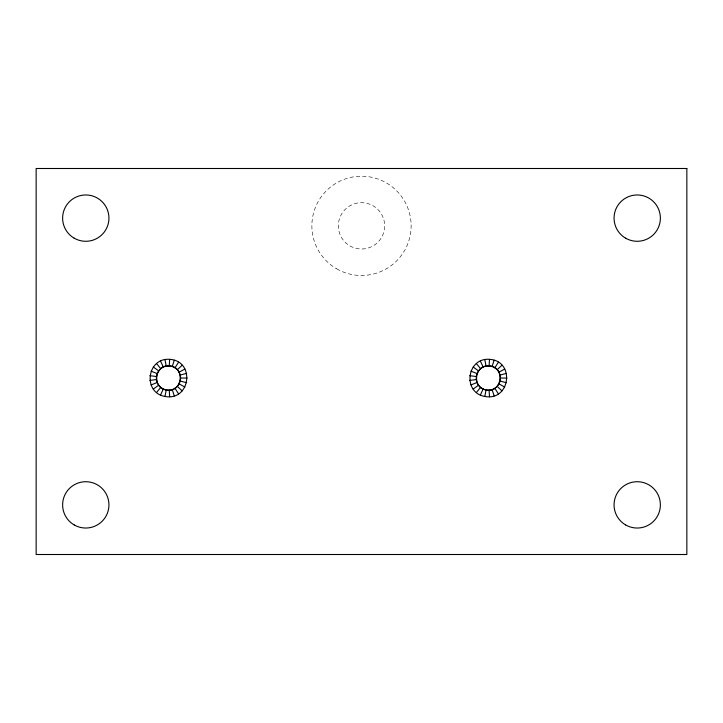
<?xml version="1.0" encoding="UTF-8"?>
<svg xmlns="http://www.w3.org/2000/svg" width="723" height="723" viewBox="0 0 723 723"><rect width="100%" height="100%" fill="white"/><g stroke="black" fill="none" stroke-linecap="round" stroke-linejoin="round"><path stroke-width="0.54" stroke-dasharray="3.62 2.71" d="M336.683 268.829A49.634 49.634 0 0 0 411.134 225.847A49.634 49.634 0 0 0 336.683 182.865A49.634 49.634 0 0 0 336.683 268.829M349.923 245.901A23.163 23.163 0 0 0 384.663 225.847A23.163 23.163 0 0 0 349.923 205.784A23.163 23.163 0 0 0 349.923 245.901"/><path stroke-width="1.08" d="M169.254 365.937C185.847 366.434 182.413 393.601 166.227 389.959C151.731 387.835 154.686 364.392 169.254 365.937L169.67 359.331C195.535 360.858 190.411 401.41 164.98 396.457C142.449 392.553 146.877 357.505 169.67 359.331M489.091 365.937C505.684 366.434 502.25 393.601 486.055 389.959C471.559 387.835 474.523 364.392 489.091 365.937L489.507 359.331C515.363 360.858 510.248 401.41 484.817 396.457C462.277 392.553 466.706 357.505 489.507 359.331M164.98 396.457L166.227 389.959M484.817 396.457L486.055 389.959M172.246 366.507L174.288 360.208M492.083 366.507L494.125 360.208M160.515 395.011L163.335 389.019M480.352 395.011L483.163 389.019M174.993 367.799L178.545 362.214M494.83 367.799L498.382 362.214M156.548 392.49L160.759 387.392M476.385 392.49L480.596 387.392M177.343 369.742L182.16 365.205M497.171 369.742L501.997 365.205M153.33 389.064L158.68 385.178M473.167 389.064L478.518 385.178M179.123 372.2L184.925 369.01M498.96 372.2L504.762 369.01M151.062 384.943L157.216 382.512M470.899 384.943L477.053 382.512M180.244 375.029L186.651 373.384M500.081 375.029L506.489 373.384M149.896 380.397L156.457 379.566M469.733 380.397L476.294 379.566M180.623 378.048A12.128 12.128 0 0 0 162.431 367.537A12.128 12.128 0 0 0 162.431 388.549A12.128 12.128 0 0 0 180.623 378.048L187.248 378.048M500.461 378.048A12.128 12.128 0 0 0 482.268 367.537A12.128 12.128 0 0 0 482.268 388.549A12.128 12.128 0 0 0 500.461 378.048L507.076 378.048M469.733 375.689L476.294 376.52M149.896 375.689L156.457 376.52M500.081 381.057L506.489 382.702M180.244 381.057L186.651 382.702M470.899 371.143L477.053 373.574M151.062 371.143L157.216 373.574M498.96 383.886L504.762 387.076M179.123 383.886L184.925 387.076M473.167 367.022L478.518 370.908M153.33 367.022L158.68 370.908M497.171 386.344L501.997 390.881M177.343 386.344L182.16 390.881M476.385 363.597L480.596 368.694M156.548 363.597L160.759 368.694M494.83 388.287L498.382 393.872M174.993 388.287L178.545 393.872M480.352 361.075L483.163 367.067M160.515 361.075L163.335 367.067M492.083 389.58L494.125 395.879M172.246 389.58L174.288 395.879M484.817 359.629L486.055 366.127M164.98 359.629L166.227 366.127M489.091 390.149L489.507 396.755M169.254 390.149L169.67 396.755M686.85 168.495L36.15 168.495L36.15 554.505L686.85 554.505L686.85 168.495M74.198 238.183A23.163 23.163 0 0 0 108.938 218.129A23.163 23.163 0 0 0 74.198 198.066A23.163 23.163 0 0 0 74.198 238.183M625.639 238.183A23.163 23.163 0 0 0 660.379 218.129A23.163 23.163 0 0 0 625.639 198.066A23.163 23.163 0 0 0 625.639 238.183M74.198 524.934A23.163 23.163 0 0 0 108.938 504.871A23.163 23.163 0 0 0 74.198 484.817A23.163 23.163 0 0 0 74.198 524.934M625.639 524.934A23.163 23.163 0 0 0 660.379 504.871A23.163 23.163 0 0 0 625.639 484.817A23.163 23.163 0 0 0 625.639 524.934"/></g></svg>
